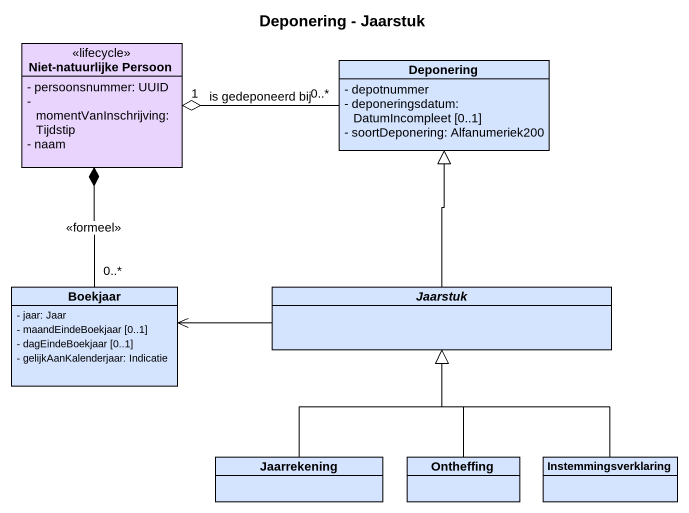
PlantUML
@startuml
title Deponering - Jaarstuk
hide circle
hide empty members
skinparam classAttributeIconSize 0
class "Niet-natuurlijke Persoon" as Niet_natuurlijke_Persoon <<lifecycle>> #E9D4FE {
  - persoonsnummer: UUID
  - momentVanInschrijving: Tijdstip
  - naam
}
class Deponering #D4E3FE {
  - depotnummer
  - deponeringsdatum: DatumIncompleet [0..1]
  - soortDeponering: Alfanumeriek200
}
class Boekjaar #D4E3FE {
  - jaar: Jaar
  - maandEindeBoekjaar [0..1]
  - dagEindeBoekjaar [0..1]
  - gelijkAanKalenderjaar: Indicatie
}
abstract class Jaarstuk #D4E3FE
class Jaarrekening #D4E3FE
class Ontheffing #D4E3FE
class Instemmingsverklaring #D4E3FE
Deponering "0..*" -left-o "1" Niet_natuurlijke_Persoon : is gedeponeerd bij
Boekjaar "0..*" -up-* Niet_natuurlijke_Persoon : <<formeel>>
Jaarstuk -up-|> Deponering
Jaarstuk -left-> Boekjaar
Jaarrekening -up-|> Jaarstuk
Ontheffing -up-|> Jaarstuk
Instemmingsverklaring -up-|> Jaarstuk
@enduml
